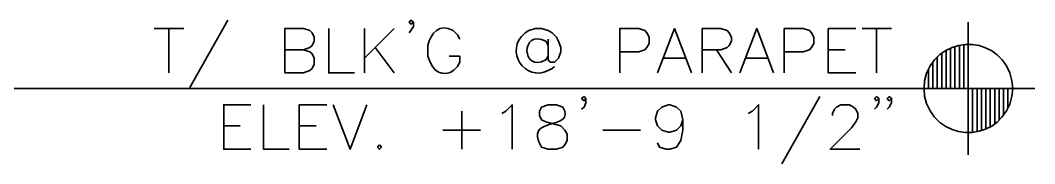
# Model space of a CAD drawing. Header units: inches. Extents: x 5 to 516, y -193 to 129.
# Drawn here: x 372.957 to 375.823, y -26.057 to -25.651 of the extents above; entities that cross this region are included whole.
import ezdxf

# ---------------------------------------------------------------- set-up
doc = ezdxf.new("R2010")
doc.units = ezdxf.units.IN
doc.header["$MEASUREMENT"] = 0
doc.layers.add('PDF5_Geometry', color=7, linetype='Continuous')

msp = doc.modelspace()

# ---------------------------------------------------------------- linework, layer by layer
at = {"layer": 'PDF5_Geometry', "lineweight": 35}
for points in [[(373.543253, -25.6512308), (373.4365863, -25.8412308)], [(374.0676976, -25.6567872), (374.061031, -25.6623428), (374.0554754, -25.6567872), (374.061031, -25.6512317), (374.0676976, -25.6567872), (374.0676976, -25.6690095), (374.061031, -25.6801206), (374.0554754, -25.6867872)], [(373.3354752, -25.6745643), (373.4188085, -25.6745643)], [(373.3765863, -25.6745643), (373.3765863, -25.8001199)], [(373.7043643, -25.8001204), (373.7043643, -25.6745648), (373.7576977, -25.6745648), (373.7754755, -25.6801204), (373.7821421, -25.6867871), (373.7876977, -25.6990093), (373.7876977, -25.7101204), (373.7821421, -25.7223426), (373.7754755, -25.7278982), (373.7576977, -25.7345648), (373.7043643, -25.7345648)], [(373.8288083, -25.6745643), (373.8288083, -25.8001199), (373.9010305, -25.8001199)], [(373.9299198, -25.6745643), (373.9299198, -25.8001199)], [(374.0132531, -25.6745643), (373.9299198, -25.7578976)], [(374.4488091, -25.7045642), (374.4488091, -25.7634531), (374.4543646, -25.7701198), (374.4665869, -25.7701198), (374.477698, -25.7578975), (374.4843646, -25.7401198), (374.4843646, -25.7278975), (374.477698, -25.7101198), (374.4721424, -25.6990086), (374.4599202, -25.6867864), (374.4488091, -25.6801198), (374.4299202, -25.6745642), (374.4121424, -25.6745642), (374.3943646, -25.6801198), (374.3832535, -25.6867864)], [(374.651031, -25.8001204), (374.651031, -25.6745648), (374.7043643, -25.6745648), (374.7221421, -25.6801204), (374.7276977, -25.6867871), (374.7343643, -25.6990093), (374.7343643, -25.7167871), (374.7276977, -25.7278982), (374.7221421, -25.7345648), (374.7043643, -25.7401204), (374.651031, -25.7401204)], [(374.7576979, -25.8001204), (374.8054756, -25.6745648), (374.8532534, -25.8001204)], [(374.8832528, -25.8001204), (374.8832528, -25.6745648), (374.9365862, -25.6745648), (374.954364, -25.6801204), (374.9599195, -25.6867871), (374.9665862, -25.6990093), (374.9665862, -25.7101204), (374.9599195, -25.7223426), (374.954364, -25.7278982), (374.9365862, -25.7345648), (374.8832528, -25.7345648)], [(374.9899197, -25.8001204), (375.0376975, -25.6745648), (375.0854753, -25.8001204)], [(375.1154755, -25.8001204), (375.1154755, -25.6745648), (375.1688089, -25.6745648), (375.1865866, -25.6801204), (375.1921422, -25.6867871), (375.1988089, -25.6990093), (375.1988089, -25.7167871), (375.1921422, -25.7278982), (375.1865866, -25.7345648), (375.1688089, -25.7401204), (375.1154755, -25.7401204)], [(375.3176978, -25.8001204), (375.23992, -25.8001204), (375.23992, -25.6745648), (375.3176978, -25.6745648)], [(375.3354753, -25.6745643), (375.4188087, -25.6745643)], [(375.3765865, -25.6745643), (375.3765865, -25.8001199)], [(375.6354756, -25.6567872), (375.6354756, -26.0312317)], [(374.1988091, -25.7045642), (374.1921424, -25.692342), (374.1799202, -25.6801198)], [(373.7576978, -25.7345641), (373.7754756, -25.7401197), (373.7821422, -25.7456752), (373.7876978, -25.7578974), (373.7876978, -25.7756752), (373.7821422, -25.7878975), (373.7754756, -25.793453), (373.7576978, -25.8001197), (373.7043644, -25.8001197)], [(373.9599197, -25.7278977), (374.013253, -25.8001199)], [(374.1088091, -25.722342), (374.1088091, -25.752342), (374.1154757, -25.7701198)], [(374.4488091, -25.7223413), (374.4421424, -25.710119)], [(374.9243645, -25.7345641), (374.9665868, -25.8001197)], [(375.23992, -25.7345641), (375.2876978, -25.7345641)], [(375.5732534, -25.844563), (375.5732534, -25.7356741)], [(375.5854754, -25.844563), (375.5854754, -25.7290075)], [(375.5976977, -25.844563), (375.5976977, -25.724563)], [(375.611031, -25.844563), (375.611031, -25.7212297)], [(375.6232533, -25.844563), (375.6232533, -25.7201186)], [(374.1921424, -25.782342), (374.1988091, -25.7701198), (374.1988091, -25.752342), (374.1688091, -25.752342)], [(374.4421424, -25.7634524), (374.4488091, -25.7523413)], [(374.7754755, -25.7578976), (374.8354755, -25.7578976)], [(375.0076976, -25.7578976), (375.0676976, -25.7578976)], [(375.5476977, -25.844563), (375.5476977, -25.754563)], [(375.5610311, -25.844563), (375.5610311, -25.744563)], [(374.4488091, -25.7934531), (374.4599202, -25.7878975), (374.4665869, -25.782342)], [(375.5232531, -25.844563), (375.5232531, -25.7901186)], [(375.5354754, -25.844563), (375.5354754, -25.7690075)], [(375.5176978, -25.8012297), (375.5121422, -25.8223408), (375.5110311, -25.844563), (375.5121422, -25.8656742), (375.5176978, -25.8867853)], [(375.7588089, -25.8656742), (375.7610311, -25.844563), (375.7588089, -25.8223408)], [(370.2476979, -25.844563), (375.8232537, -25.844563)], [(375.8232534, -25.844563), (375.4476978, -25.844563)], [(375.5110311, -25.844563), (375.5110311, -25.8434519)], [(375.6476976, -25.844563), (375.6476976, -25.9690075)], [(375.661031, -25.844563), (375.661031, -25.9667853)], [(375.6732532, -25.844563), (375.6732532, -25.9634519)], [(375.6854755, -25.844563), (375.6854755, -25.9590075)], [(375.6976978, -25.844563), (375.6976978, -25.9523408)], [(375.7110309, -25.844563), (375.7110309, -25.944563)], [(375.7232532, -25.844563), (375.7232532, -25.9334519)], [(375.7354755, -25.844563), (375.7354755, -25.9190075)], [(375.7476978, -25.844563), (375.7476978, -25.8990075)], [(375.7610311, -25.844563), (375.7610311, -25.8434519)], [(374.5554754, -25.8723408), (374.5499198, -25.8790075), (374.5432531, -25.8723408), (374.5499198, -25.8667853), (374.5554754, -25.8723408), (374.5554754, -25.884563), (374.5499198, -25.8967853), (374.5432531, -25.9023408)], [(375.2165865, -25.8667866), (375.1088087, -26.0567866)], [(375.3832532, -25.8723408), (375.3765865, -25.8790075), (375.3710309, -25.8723408), (375.3765865, -25.8667853), (375.3832532, -25.8723408), (375.3832532, -25.884563), (375.3765865, -25.8967853), (375.3710309, -25.9023408)], [(375.4188087, -25.8723408), (375.412142, -25.8790075), (375.4065865, -25.8723408), (375.412142, -25.8667853), (375.4188087, -25.8723408), (375.4188087, -25.884563), (375.412142, -25.8967853), (375.4065865, -25.9023408)], [(373.608809, -26.0156762), (373.5321423, -26.0156762), (373.5321423, -25.8901207), (373.608809, -25.8901207)], [(373.6443645, -25.8901201), (373.6443645, -26.0156757), (373.7165868, -26.0156757)], [(373.8232527, -26.0156762), (373.7454749, -26.0156762), (373.7454749, -25.8901207), (373.8232527, -25.8901207)], [(373.8410311, -25.8901201), (373.8888089, -26.0156757), (373.9365867, -25.8901201)], [(374.2043644, -25.9078972), (374.2043644, -26.015675)], [(374.3176976, -25.9145636), (374.3288088, -25.9078969), (374.3465865, -25.8901191), (374.3465865, -26.0156747)], [(374.4899202, -25.8967868), (374.4721424, -25.8901201), (374.4488091, -25.8901201), (374.4299202, -25.8967868), (374.4243646, -25.9078979), (374.4243646, -25.9201201), (374.4299202, -25.9323424), (374.4421424, -25.9378979), (374.4665869, -25.9445646), (374.4843646, -25.9501201), (374.4954757, -25.9623424), (374.5021424, -25.9734535), (374.5021424, -25.9912313), (374.4954757, -26.0034535), (374.4899202, -26.0101201), (374.4721424, -26.0156757), (374.4488091, -26.0156757), (374.4299202, -26.0101201)], [(374.8288083, -25.9323429), (374.8232528, -25.9501207), (374.8110306, -25.9623429), (374.7932528, -25.9678985), (374.7876972, -25.9678985), (374.7699194, -25.9623429), (374.7576972, -25.9501207), (374.7521417, -25.9323429), (374.7521417, -25.9267873), (374.7576972, -25.9078985), (374.7699194, -25.8967873), (374.7876972, -25.8901207), (374.7932528, -25.8901207), (374.8110306, -25.8967873), (374.8232528, -25.9078985), (374.8288083, -25.9323429), (374.8288083, -25.9623429), (374.8232528, -25.9912318), (374.8110306, -26.0101207), (374.7932528, -26.0156762), (374.7821417, -26.0156762), (374.7632528, -26.0101207), (374.7576972, -25.9978985)], [(375.0132532, -25.9145636), (375.0254754, -25.9078969), (375.0432532, -25.8901191), (375.0432532, -26.0156747)], [(375.252142, -25.92012), (375.252142, -25.9145645), (375.2576976, -25.9023423), (375.2632531, -25.8967867), (375.2754753, -25.89012), (375.2999198, -25.89012), (375.3110309, -25.8967867), (375.3176976, -25.9023423), (375.3232531, -25.9145645), (375.3232531, -25.9267867), (375.3176976, -25.9378978), (375.3054753, -25.9556756), (375.2454753, -26.0156756), (375.3288087, -26.0156756)], [(373.5321423, -25.95012), (373.578809, -25.95012)], [(373.7454749, -25.95012), (373.7932527, -25.95012)], [(374.151031, -25.9623428), (374.2576976, -25.9623428)], [(374.6032529, -25.9623428), (374.7099196, -25.9623428)]]:
    msp.add_lwpolyline(points, dxfattribs=at)
msp.add_lwpolyline([(373.972142, -26.0034534), (373.9665864, -26.0101201), (373.972142, -26.0156756), (373.9776975, -26.0101201)], close=True, dxfattribs=at)
for points in [[(374.1799202, -25.6801198), (374.1426424, -25.6578605), (374.1168461, -25.6881198), (374.1088091, -25.722342)], [(374.4421424, -25.710119), (374.3693646, -25.6742672), (374.3726239, -25.8016005), (374.4421424, -25.7634524)], [(374.3832535, -25.6867864), (374.3230498, -25.7375457), (374.3834017, -25.8262124), (374.4488091, -25.7934531)], [(375.7588089, -25.8223408), (375.7346237, -25.6963408), (375.5647348, -25.6820445), (375.5176978, -25.8012297)], [(374.1154757, -25.7701198), (374.1286609, -25.8051012), (374.1673831, -25.8139346), (374.1921424, -25.782342)], [(375.5176978, -25.8867853), (375.5647348, -26.0059705), (375.7346237, -25.9916742), (375.7588089, -25.8656742)], [(374.4299202, -26.0101201), (374.3740683, -25.919435), (374.5303461, -25.9658794), (374.4899202, -25.8967868)]]:
    msp.add_open_spline(points, degree=3, dxfattribs=at)

doc.saveas('drawing.dxf')
